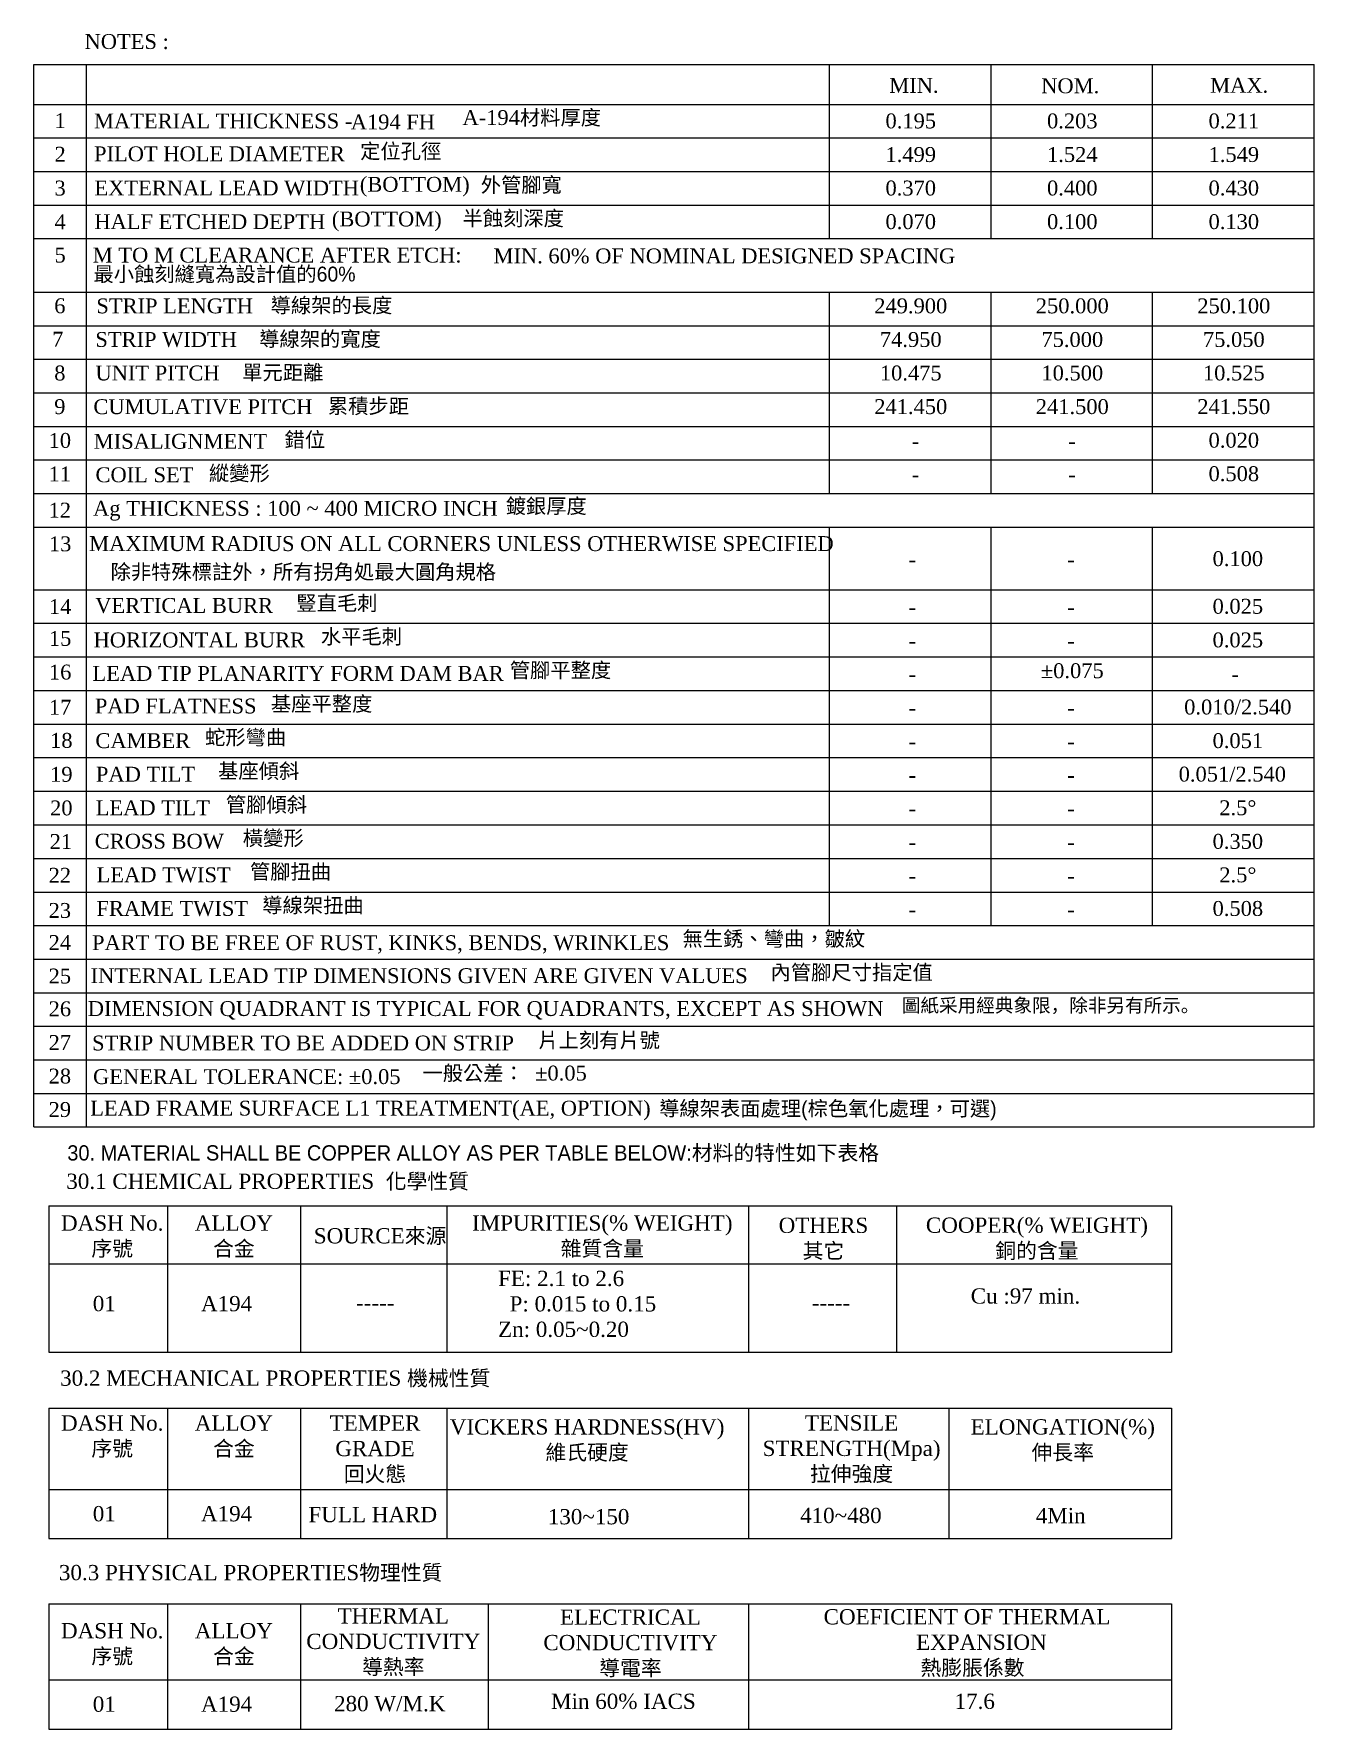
# Model space of a CAD drawing. Header units: inches. Extents: x 97 to 183, y -105 to 9.
import ezdxf
from ezdxf.enums import TextEntityAlignment as Align

# ---------------------------------------------------------------- set-up
doc = ezdxf.new("R2010")
doc.units = ezdxf.units.IN
doc.header["$LTSCALE"] = 0.1
doc.header["$MEASUREMENT"] = 0
doc.layers.add('1D', color=4, linetype='Continuous', lineweight=9)
doc.layers.add('DIM', color=7, linetype='Continuous', lineweight=13)
doc.styles.add('ROMANS2', font='romantic.ttf')
doc.styles.add('ROMANS21', font='ROMANS', dxfattribs={"bigfont": 'CHINESET'})

msp = doc.modelspace()

# ---------------------------------------------------------------- linework, layer by layer
at = {"layer": 'DIM'}
for p, q in [((96.51, 7.06), (182.58, 7.06)), ((96.51, -5.67), (96.51, 7.06)), ((100.05, -5.67), (100.05, 7.06)), ((150, -4.64), (150, 7.06)), ((160.86, -4.64), (160.86, 7.06)), ((171.72, -4.64), (171.72, 7.06)), ((182.58, -5.67), (182.58, 7.06)), ((96.51, 4.38), (182.58, 4.38)), ((96.51, 2.13), (182.58, 2.13)), ((96.51, -0.13), (182.58, -0.13)), ((96.51, -2.38), (182.58, -2.38)), ((96.51, -4.64), (182.58, -4.64)), ((96.51, -64.34), (96.51, -5.67)), ((100.05, -64.34), (100.05, -5.67)), ((182.58, -64.34), (182.58, -5.67)), ((96.51, -8.23), (182.58, -8.23)), ((150, -21.77), (150, -8.23)), ((160.86, -21.77), (160.86, -8.23)), ((171.72, -21.77), (171.72, -8.23)), ((96.51, -10.49), (182.58, -10.49)), ((96.51, -12.74), (182.58, -12.74)), ((96.51, -15), (182.58, -15)), ((96.51, -17.26), (182.58, -17.26)), ((96.51, -19.51), (182.58, -19.51)), ((96.51, -21.77), (182.58, -21.77)), ((96.51, -24.03), (182.58, -24.03)), ((150, -50.8), (150, -24.03)), ((160.86, -50.8), (160.86, -24.03)), ((171.72, -50.8), (171.72, -24.03)), ((96.51, -28.24), (182.58, -28.24)), ((96.51, -30.49), (182.58, -30.49)), ((96.51, -32.75), (182.58, -32.75)), ((96.51, -35.01), (182.58, -35.01)), ((96.51, -37.26), (182.58, -37.26)), ((96.51, -39.52), (182.58, -39.52)), ((96.51, -41.78), (182.58, -41.78)), ((96.51, -44.03), (182.58, -44.03)), ((96.51, -46.29), (182.58, -46.29)), ((96.51, -48.55), (182.58, -48.55)), ((96.51, -50.8), (182.58, -50.8)), ((96.51, -53.06), (182.58, -53.06)), ((96.51, -55.32), (182.58, -55.32)), ((96.51, -57.57), (182.58, -57.57)), ((96.51, -59.83), (182.58, -59.83)), ((96.51, -62.09), (182.58, -62.09)), ((96.51, -64.34), (182.58, -64.34)), ((97.51, -69.65), (172.98, -69.65)), ((97.51, -69.65), (97.51, -79.48)), ((105.48, -69.65), (105.48, -79.48)), ((114.42, -69.65), (114.42, -79.48)), ((124.26, -69.65), (124.26, -79.48)), ((144.55, -69.65), (144.55, -79.48)), ((154.5, -69.65), (154.5, -79.48)), ((172.98, -69.65), (172.98, -79.48)), ((97.51, -73.54), (172.98, -73.54)), ((97.51, -79.48), (172.98, -79.48)), ((97.51, -83.23), (172.98, -83.23)), ((97.51, -83.23), (97.51, -92.01)), ((105.48, -83.23), (105.48, -92.01)), ((114.42, -83.23), (114.42, -92.01)), ((124.26, -83.23), (124.26, -92.01)), ((144.55, -83.23), (144.55, -92.01)), ((158.02, -83.23), (158.02, -92.01)), ((172.98, -83.23), (172.98, -92.01)), ((97.51, -88.7), (172.98, -88.7)), ((97.51, -92.01), (172.98, -92.01)), ((97.51, -96.4), (172.98, -96.4)), ((97.51, -96.4), (97.51, -104.81)), ((105.48, -96.4), (105.48, -104.81)), ((114.42, -96.4), (114.42, -104.81)), ((127.04, -96.4), (127.05, -104.81)), ((144.55, -96.4), (144.55, -104.81)), ((172.98, -96.4), (172.98, -104.81)), ((97.51, -101.5), (172.98, -101.5)), ((97.51, -104.81), (172.98, -104.81))]:
    msp.add_line(p, q, dxfattribs=at)

# ---------------------------------------------------------------- texts
at = {"layer": '1D', "color": 0, "char_height": 1, "attachment_point": 1, "style": 'ROMANS2'}
for s, width, insert in [('A-194{\\fPMingLiU|b0|i0|c136|p18;材料厚度}', 11.0212, (125.32, 4)), ('{\\fPMingLiU|b0|i0|c136|p18;定位孔徑}', 11.0212, (118.44, 1.74)), ('{\\fPMingLiU|b0|i0|c136|p18;外管腳寬}', 11.0212, (126.55, -0.52)), ('{\\fPMingLiU|b0|i0|c136|p18;半蝕刻深度}', 11.0212, (125.32, -2.77)), ('{\\fPMingLiU|b0|i0|c136|p18;最小蝕刻縫寬為設計值的60%}', 28.6226, (100.51, -6.52)), ('{\\fPMingLiU|b0|i0|c136|p18;導線架的長度}', 11.0212, (112.42, -8.62)), ('{\\fPMingLiU|b0|i0|c136|p18;導線架的寬度}', 11.0212, (111.65, -10.88)), ('{\\fPMingLiU|b0|i0|c136|p18;單元距離}', 11.0212, (110.51, -13.13)), ('{\\fPMingLiU|b0|i0|c136|p18;累積步距}', 11.0212, (116.27, -15.39)), ('{\\fPMingLiU|b0|i0|c136|p18;錯位}', 11.0212, (113.36, -17.65)), ('{\\fPMingLiU|b0|i0|c136|p18;縱變形}', 11.0212, (108.27, -19.9)), ('{\\fPMingLiU|b0|i0|c136|p18;鍍銀厚度}', 11.0212, (128.22, -22.11)), ('{\\fPMingLiU|b0|i0|c136|p18;除非特殊標註外，所有拐角処最大圓角規格}', 37.0231, (101.66, -26.53)), (' {\\fPMingLiU|b0|i0|c136|p18;豎直毛刺}', 11.0212, (113.77, -28.63)), ('{\\fPMingLiU|b0|i0|c136|p18;水平毛刺}', 11.0212, (115.8, -30.88)), ('{\\fPMingLiU|b0|i0|c136|p18;管腳平整度}  ', 11.0212, (128.5, -33.14)), ('{\\fPMingLiU|b0|i0|c136|p18;基座平整度}', 11.0212, (112.44, -35.4)), ('{\\fPMingLiU|b0|i0|c136|p18;蛇形彎曲}', 11.0212, (108.01, -37.65)), ('{\\fPMingLiU|b0|i0|c136|p18;基座傾斜}', 11.0212, (108.89, -39.91)), ('{\\fPMingLiU|b0|i0|c136|p18;管腳傾斜}', 11.0212, (109.41, -42.17)), ('{\\fPMingLiU|b0|i0|c136|p18;橫變形}', 11.0212, (110.55, -44.42)), ('{\\fPMingLiU|b0|i0|c136|p18;管腳扭曲}', 11.0212, (111.03, -46.68)), ('{\\fPMingLiU|b0|i0|c136|p18;導線架扭曲}', 11.0212, (111.86, -48.94)), (' {\\fPMingLiU|b0|i0|c136|p18;無生銹、彎曲，皺紋}', 17.8584, (139.74, -51.19)), ('{\\fPMingLiU|b0|i0|c136|p18;內管腳尺寸指定值}', 19.1466, (146.03, -53.45)), ('{\\fSimSun|b0|i0|c134|p2;\\H0.91667x;圖紙采用經典象限，除非另有所示。}', 22.7031, (154.86, -55.71)), ('{\\fPMingLiU|b0|i0|c136|p18;片上刻有片號}', 21.2863, (130.41, -58.01)), ('{\\fPMingLiU|b0|i0|c136|p18;一般公差：}  ±0.05', 21.2863, (122.63, -60.22)), ('{\\fPMingLiU|b0|i0|c136|p18;導線架表面處理(棕色氧化處理，可選)}', 31.5294, (138.54, -62.6))]:
    msp.add_mtext_dynamic_manual_height_columns(s, width=width, gutter_width=15, heights=[0], dxfattribs=dict(at, insert=insert))
at = {"layer": 'DIM', "style": 'ROMANS2'}
msp.add_text('NOTES :', height=1, dxfattribs=at).set_placement((99.91, 8.11))
for s, p in [('MIN.', (155.67, 5.65)), ('NOM.', (166.18, 5.63)), ('MAX.', (177.54, 5.66)), ('1', (98.27, 3.3)), ('MATERIAL THICKNESS - ', (109.42, 3.27)), ('A194 FH', (120.64, 3.2)), ('0.195', (155.46, 3.27)), ('0.203', (166.32, 3.27)), ('0.211', (177.18, 3.27)), ('2', (98.27, 1.04)), ('PILOT HOLE DIAMETER', (108.98, 1.06)), ('1.499', (155.46, 1.01)), ('1.524', (166.32, 1.01)), ('1.549', (177.18, 1.01)), ('3', (98.27, -1.24)), ('EXTERNAL LEAD WIDTH', (109.47, -1.24)), ('(BOTTOM)', (122.11, -1.12)), ('0.370', (155.46, -1.24)), ('0.400', (166.32, -1.24)), ('0.430', (177.18, -1.24)), ('4', (98.27, -3.5)), ('HALF ETCHED DEPTH', (108.33, -3.5)), ('(BOTTOM)', (120.23, -3.45)), ('0.070', (155.46, -3.5)), ('0.100', (166.32, -3.5)), ('0.130', (177.18, -3.5)), ('5', (98.27, -5.75)), ('M TO M CLEARANCE AFTER ETCH:', (112.86, -5.75)), ('MIN. 60%%% OF NOMINAL DESIGNED SPACING', (142.93, -5.8)), ('6', (98.25, -9.15)), ('STRIP LENGTH', (105.97, -9.16)), ('249.900', (155.46, -9.16)), ('250.000', (166.32, -9.16)), ('250.100', (177.18, -9.16)), ('7', (98.11, -11.4)), ('STRIP WIDTH', (105.4, -11.42)), ('74.950', (155.46, -11.42)), ('75.000', (166.32, -11.42)), ('75.050', (177.18, -11.42)), ('8', (98.25, -13.67)), ('UNIT PITCH', (104.82, -13.67)), ('10.475', (155.46, -13.67)), ('10.500', (166.32, -13.67)), ('10.525', (177.18, -13.67)), ('9', (98.25, -15.93)), ('CUMULATIVE PITCH', (107.87, -15.94)), ('241.450', (155.46, -15.93)), ('241.500', (166.32, -15.93)), ('241.550', (177.18, -15.93)), ('10', (98.25, -18.2)), ('MISALIGNMENT', (106.36, -18.26)), ('0.020', (177.18, -18.19)), ('-', (155.78, -18.24)), ('-', (166.3, -18.24)), ('11', (98.25, -20.45)), ('COIL SET', (103.94, -20.51)), ('0.508', (177.18, -20.44)), ('-', (155.78, -20.49)), ('-', (166.3, -20.49)), ('12', (98.25, -22.88)), ('Ag THICKNESS : 100 ~ 400 MICRO INCH', (114.09, -22.92)), ('13', (98.27, -25.15)), ('MAXIMUM RADIUS ON ALL CORNERS UNLESS OTHERWISE SPECIFIED', (125.25, -25.14)), ('0.100', (177.45, -26.15)), ('-', (155.56, -26.19)), ('-', (166.23, -26.19)), ('14', (98.27, -29.36)), ('VERTICAL BURR', (106.61, -29.3)), ('-', (155.56, -29.4)), ('-', (166.23, -29.4)), ('0.025', (177.45, -29.35)), ('15', (98.27, -31.51)), ('HORIZONTAL BURR', (107.63, -31.61)), ('-', (155.56, -31.66)), ('-', (166.23, -31.66)), ('0.025', (177.45, -31.61)), ('16', (98.27, -33.77)), ('LEAD TIP PLANARITY FORM DAM BAR', (114.27, -33.86)), ('-', (155.56, -33.91)), ('%%P0.075', (166.32, -33.68)), ('-', (177.27, -33.91)), ('17', (98.27, -36.13)), ('PAD FLATNESS', (106.04, -36.05)), ('-', (155.56, -36.17)), ('-', (166.23, -36.17)), ('0.010/2.540', (177.45, -36.12)), ('18', (98.35, -38.36)), ('CAMBER', (103.83, -38.38)), ('-', (155.56, -38.43)), ('-', (166.23, -38.43)), ('0.051', (177.45, -38.38)), ('19', (98.35, -40.64)), ('PAD TILT', (104.01, -40.63)), ('-', (155.56, -40.68)), ('-', (166.23, -40.68)), ('0.051/2.540', (177.08, -40.63)), ('20', (98.35, -42.9)), ('LEAD TILT', (104.5, -42.89)), ('-', (155.56, -42.94)), ('-', (166.23, -42.94)), ('2.5%%D', (177.45, -42.89)), ('21', (98.32, -45.15)), ('CROSS BOW', (104.94, -45.14)), ('-', (155.56, -45.2)), ('-', (166.23, -45.2)), ('0.350', (177.45, -45.15)), ('22', (98.25, -47.42)), ('LEAD TWIST', (105.23, -47.4)), ('-', (155.56, -47.45)), ('-', (166.23, -47.45)), ('2.5%%D', (177.45, -47.4)), ('23', (98.25, -49.79)), ('FRAME TWIST', (105.81, -49.66)), ('-', (155.56, -49.71)), ('-', (166.23, -49.71)), ('0.508', (177.45, -49.66)), ('24', (98.25, -51.94)), ('PART TO BE FREE OF RUST, KINKS, BENDS, WRINKLES', (119.82, -52.07)), ('25', (98.25, -54.2)), ('INTERNAL LEAD TIP DIMENSIONS GIVEN ARE GIVEN VALUES', (122.41, -54.18)), ('26', (98.25, -56.4)), ('DIMENSION QUADRANT IS TYPICAL FOR QUADRANTS, EXCEPT AS SHOWN', (126.88, -56.5)), ('27', (98.25, -58.66)), ('STRIP NUMBER TO BE ADDED ON STRIP', (114.6, -58.7)), ('28', (98.25, -60.92)), ('GENERAL TOLERANCE: %%P0.05', (110.82, -60.96)), ('29', (98.25, -63.17)), ('LEAD FRAME SURFACE L1 TREATMENT(AE, OPTION) ', (119.32, -63.21))]:
    msp.add_text(s, height=1, dxfattribs=at).set_placement(p, align=Align.MIDDLE)
at = {"layer": 'DIM', "attachment_point": 5}
for s, insert, char_height, width, style in [('{\\fPMingLiU|b0|i0|c0|p18;30. MATERIAL SHALL BE COPPER ALLOY AS PER TABLE BELOW:\\fPMingLiU|b0|i0|c136|p18;材料的特性如下表格}', (126.04, -66.14), 1.02574, 65.0871, 'ROMANS2'), ('{\\fRomantic|b0|i0|c2|p2;30.1 CHEMICAL PROPERTIES  }化學性質', (112.22, -68.05), 1.0257, 65.0871, 'ROMANS2'), ('{\\fRomantic|b0|i0|c2|p2;DASH No.\\P}序號', (101.77, -71.71), 1.0257, 65.0871, 'ROMANS2'), ('{\\fRomantic|b0|i0|c2|p2;ALLOY\\P}合金', (109.95, -71.71), 1.0257, 65.0871, 'ROMANS2'), ('{\\fRomantic|b0|i0|c2|p2;IMPURITIES(% WEIGHT)\\P}雜質含量', (134.72, -71.71), 1.0257, 65.0871, 'ROMANS2'), ('OTHERS\\P{\\fPMingLiU|b0|i0|c136|p18;其它}', (149.59, -71.86), 1.0257, 65.0871, 'ROMANS2'), ('{\\fRomantic|b0|i0|c2|p2;COOPER(% WEIGHT)\\P}銅的含量', (163.94, -71.86), 1.0257, 65.0871, 'ROMANS2'), ('{\\fRomantic|b0|i0|c2|p2;SOURCE}來源', (119.78, -71.71), 1.0257, 65.0871, 'ROMANS2'), ('\\pxql;{\\fRomantic|b0|i0|c2|p2;FE: 2.1 to 2.6\\P  P: 0.015 to 0.15\\PZn: 0.05~0.20}', (133.28, -76.24), 1.0257, 11.1331, 'ROMANS21'), ('{\\fRomantic|b0|i0|c2|p2;Cu :97 min.}', (163.17, -75.71), 1.0257, 9.8026, 'ROMANS21'), ('{\\fRomantic|b0|i0|c2|p2;01}', (101.24, -76.22), 1.0257, 3.7578, 'ROMANS21'), ('{\\fRomantic|b0|i0|c2|p2;A194}', (109.46, -76.22), 1.0257, 5.9096, 'ROMANS21'), ('{\\fRomantic|b0|i0|c2|p2;-----}', (119.45, -76.16), 1.0257, 7.9402, 'ROMANS21'), ('{\\fRomantic|b0|i0|c2|p2;-----}', (150.1, -76.16), 1.0257, 5.2918, 'ROMANS21'), ('{\\fRomantic|b0|i0|c2|p2;30.2 MECHANICAL PROPERTIES }機械性質', (112.73, -81.28), 1.0257, 65.0871, 'ROMANS2'), ('{\\fRomantic|b0|i0|c2|p2;DASH No.\\P}序號', (101.77, -85.15), 1.0257, 65.0871, 'ROMANS2'), ('{\\fRomantic|b0|i0|c2|p2;ALLOY\\P}合金', (109.95, -85.15), 1.0257, 65.0871, 'ROMANS2'), ('TEMPER\\PGRADE\\P{\\fPMingLiU|b0|i0|c136|p18;回火態}', (119.44, -86.01), 1.0257, 65.0871, 'ROMANS2'), ('{\\fRomantic|b0|i0|c2|p2;VICKERS HARDNESS(HV)\\P}維氏硬度', (133.7, -85.41), 1.0257, 65.0871, 'ROMANS2'), ('TENSILE\\PSTRENGTH(Mpa)\\P{\\fPMingLiU|b0|i0|c136|p18;拉伸強度}', (151.48, -86), 1.0257, 65.0871, 'ROMANS2'), ('{\\fRomantic|b0|i0|c2|p2;ELONGATION(%)\\P}伸長率', (165.68, -85.41), 1.0257, 65.0871, 'ROMANS2'), ('{\\fRomantic|b0|i0|c2|p2;01}', (101.24, -90.34), 1.0257, 5.521, 'ROMANS21'), ('{\\fRomantic|b0|i0|c2|p2;A194}', (109.46, -90.34), 1.0257, 7.1763, 'ROMANS21'), ('{\\fRomantic|b0|i0|c2|p2;FULL HARD}', (119.29, -90.4), 1.0257, 8.8315, 'ROMANS21'), ('{\\fRomantic|b0|i0|c2|p2;410~480}', (150.76, -90.46), 1.0257, 9.4682, 'ROMANS21'), ('{\\fRomantic|b0|i0|c2|p2;4Min}', (165.54, -90.46), 1.0257, 8.1949, 'ROMANS21'), ('{\\fRomantic|b0|i0|c2|p2;130~150}', (133.8, -90.54), 1.0257, 10.4868, 'ROMANS21'), ('{\\fRomantic|b0|i0|c2|p2;30.3 PHYSICAL PROPERTIES}物理性質', (111.08, -94.35), 1.0257, 65.0871, 'ROMANS2'), ('{\\fRomantic|b0|i0|c2|p2;THERMAL\\PCONDUCTIVITY\\P}導熱率', (120.67, -98.97), 1.0257, 65.0871, 'ROMANS2'), ('{\\fRomantic|b0|i0|c2|p2;ELECTRICAL\\PCONDUCTIVITY\\P}導電率', (136.61, -99.05), 1.0257, 65.0871, 'ROMANS2'), ('COEFICIENT OF THERMAL\\P     EXPANSION\\P{\\fPMingLiU|b0|i0|c136|p18;  熱膨脹係數}', (159.24, -99.03), 1.0257, 65.0871, 'ROMANS2'), ('{\\fRomantic|b0|i0|c2|p2;DASH No.\\P}序號', (101.77, -99.11), 1.0257, 65.0871, 'ROMANS2'), ('{\\fRomantic|b0|i0|c2|p2;ALLOY\\P}合金', (109.95, -99.11), 1.0257, 65.0871, 'ROMANS2'), ('{\\fRomantic|b0|i0|c2|p2;Min 60% IACS}', (136.14, -102.95), 1.0257, 92.9947, 'ROMANS21'), ('{\\fRomantic|b0|i0|c2|p2;17.6}', (159.76, -102.95), 1.0257, 92.9947, 'ROMANS21'), ('{\\fRomantic|b0|i0|c2|p2;01}', (101.24, -103.14), 1.0257, 92.9947, 'ROMANS21'), ('{\\fRomantic|b0|i0|c2|p2;A194}', (109.46, -103.14), 1.0257, 92.9947, 'ROMANS21'), ('{\\fRomantic|b0|i0|c2|p2;280 W/M.K}', (120.43, -103.11), 1.0257, 92.9947, 'ROMANS21')]:
    msp.add_mtext(s, dxfattribs=dict(at, insert=insert, char_height=char_height, width=width, style=style))

doc.saveas('drawing.dxf')
